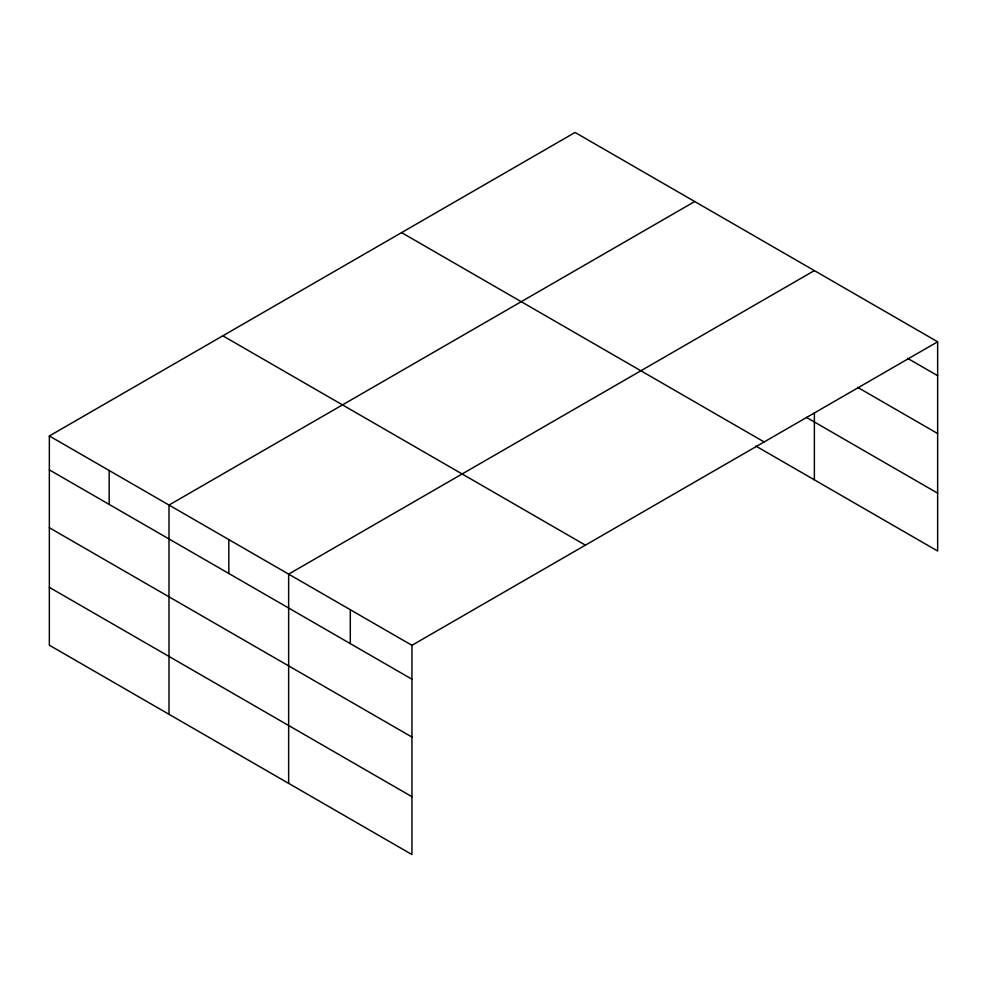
<?xml version="1.0" encoding="UTF-8"?>
<svg xmlns="http://www.w3.org/2000/svg" width="987" height="987" viewBox="0 0 987 987"><rect width="100%" height="100%" fill="white"/><g stroke="black" fill="none" stroke-linecap="round" stroke-linejoin="round"><path stroke-width="1.48" d="M937.65 341.786L575.063 132.455L49.35 435.97L49.35 645.214L411.937 854.545L411.937 645.313L937.65 341.786L937.65 551.03L755.882 446.075M694.725 201.533L168.999 505.06L168.999 714.292M814.374 270.611L288.648 574.138L288.648 783.37M907.485 358.269L937.65 375.689M857.654 387.36L937.65 433.552M806.391 417.378L937.65 493.167M401.586 232.611L764.16 441.954M222.84 335.814L585.414 545.145M49.35 435.97L411.937 645.313M49.35 469.874L411.937 679.204M49.35 527.737L411.937 737.067M49.35 587.351L411.937 796.682M814.374 412.813L814.374 479.855M350.299 609.719L350.299 643.623M228.824 539.593L228.824 573.496M109.175 470.515L109.175 504.406"/></g></svg>
